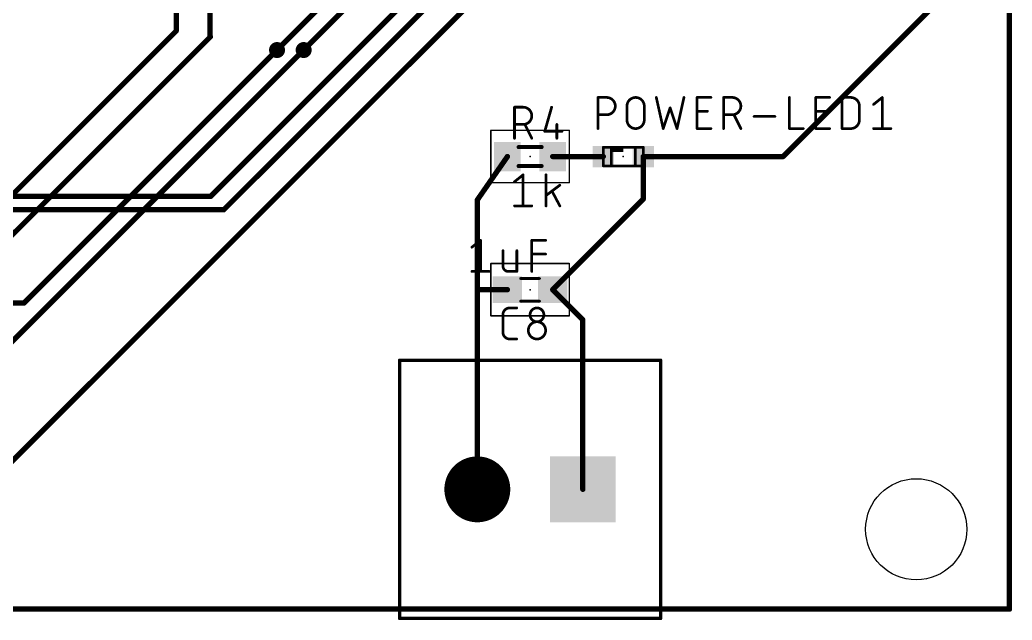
# Model space of a CAD drawing. Extents: x 0 to 132, y 0 to 57.
# Drawn here: x 94.34 to 131.6, y -0.41 to 22.13 of the extents above; entities that cross this region are included whole.
import ezdxf

# ---------------------------------------------------------------- set-up
doc = ezdxf.new("R2010")
doc.units = 0
for name, color, linetype in [('1', 22, 'CONTINUOUS'), ('16', 175, 'CONTINUOUS'), ('17', 82, 'CONTINUOUS'), ('18', 82, 'CONTINUOUS'), ('20', 30, 'CONTINUOUS'), ('21', 253, 'CONTINUOUS'), ('23', 7, 'CONTINUOUS'), ('25', 253, 'CONTINUOUS'), ('27', 253, 'CONTINUOUS'), ('39', 22, 'CONTINUOUS'), ('51', 253, 'CONTINUOUS')]:
    doc.layers.add(name, color=color, linetype=linetype)

# ---------------------------------------------------------------- blocks, each defined once
blk = doc.blocks.new('RECT')
blk.add_solid([(-0.5, -0.5), (0.5, -0.5), (-0.5, 0.5), (0.5, 0.5)])
blk = doc.blocks.new('SQUAREP')
blk.add_solid([(-0.5, -0.5), (0.5, -0.5), (-0.5, 0.5), (0.5, 0.5)])
blk = doc.blocks.new('ROUNDP')
at = {"const_width": 0.5}
blk.add_lwpolyline([(0, -0.25, 1), (0, 0.25, 1), (0, -0.25)], format="xyb", dxfattribs=at)
blk = doc.blocks.new('ROUNDV')
at = {"const_width": 0.5}
blk.add_lwpolyline([(0, -0.25, 1), (0, 0.25, 1), (0, -0.25)], format="xyb", dxfattribs=at)

msp = doc.modelspace()

# ---------------------------------------------------------------- linework, layer by layer
at = {"layer": '1', "const_width": 0.2}
for points in [[(115.5, 27), (90, 1.5)], [(109, 26), (104, 21)], [(109.5, 25.5), (105, 21)], [(110.5, 24.5), (101.5, 15.5)], [(102, 15), (111.0125, 24.0125)], [(123, 17), (129.5, 23.5)], [(112.65, 17), (111.52, 15.37)], [(114.35, 17), (116.25, 17)], [(117.75, 15.4), (117.75, 17)], [(117.75, 17), (123, 17)], [(67.5, 15.5), (101.5, 15.5)], [(111.52, 12), (111.52, 15.37)], [(114.35, 12), (117.75, 15.4)], [(66, 15), (102, 15)], [(111.52, 4.5), (111.52, 12)], [(112.65, 12), (111.52, 12)], [(115.48, 10.87), (114.35, 12)], [(115.48, 4.5), (115.48, 10.87)]]:
    msp.add_lwpolyline(points, dxfattribs=at)
at = {"layer": '1', "const_width": 0.1}
for points in [[(103.9646, 21.0354, 1), (104.0354, 20.9646)], [(104.9646, 21.0354, 1), (105.0354, 20.9646)], [(112.6911, 16.9715, 1), (112.6089, 17.0285)], [(114.35, 17.05, 1), (114.35, 16.95)], [(116.25, 16.95, 1), (116.25, 17.05)], [(117.8, 17, 1), (117.7, 17)], [(117.75, 17.05, 1), (117.75, 16.95)], [(122.9646, 17.0354, 1), (123.0354, 16.9646)], [(123, 16.95, 1), (123, 17.05)], [(101.4646, 15.5354, 1), (101.5354, 15.4646)], [(101.5, 15.45, 1), (101.5, 15.55)], [(111.57, 15.37, 1), (111.47, 15.37)], [(111.4789, 15.3985, 1), (111.5611, 15.3415)], [(117.7, 15.4, 1), (117.8, 15.4)], [(117.7854, 15.3646, 1), (117.7146, 15.4354)], [(101.9646, 15.0354, 1), (102.0354, 14.9646)], [(102, 14.95, 1), (102, 15.05)], [(111.57, 12, 1), (111.47, 12)], [(111.52, 12.05, 1), (111.52, 11.95)], [(111.47, 12, 1), (111.57, 12)], [(112.65, 11.95, 1), (112.65, 12.05)], [(114.3854, 12.0354, 1), (114.3146, 11.9646)], [(114.3146, 12.0354, 1), (114.3854, 11.9646)], [(115.53, 10.87, 1), (115.43, 10.87)], [(115.4446, 10.8346, 1), (115.5154, 10.9054)], [(111.47, 4.5, 1), (111.57, 4.5)], [(115.43, 4.5, 1), (115.53, 4.5)]]:
    msp.add_lwpolyline(points, format="xyb", dxfattribs=at)
at = {"layer": '16', "const_width": 0.2}
for points in [[(131.5, 0), (131.5, 56.5)], [(100.215, 23.4708), (100.215, 21.715)], [(101.485, 23.4708), (101.485, 21.515)], [(100.215, 21.715), (92, 13.5)], [(101.485, 21.515), (101.5, 21.5)], [(101.5, 21.5), (92.5, 12.5)], [(105, 21), (91.5, 7.5)], [(104, 21), (94.5, 11.5)], [(61, 11.5), (94.5, 11.5)], [(0, 0), (131.5, 0)]]:
    msp.add_lwpolyline(points, dxfattribs=at)
at = {"layer": '16', "const_width": 0.1}
for points in [[(100.165, 21.715, 1), (100.265, 21.715)], [(100.2504, 21.6796, 1), (100.1796, 21.7504)], [(101.5204, 21.5504, 1), (101.4496, 21.4796)], [(101.435, 21.515, 1), (101.535, 21.515)], [(101.5354, 21.4646, 1), (101.4646, 21.5354)], [(101.4646, 21.4646, 1), (101.5354, 21.5354)], [(104.0354, 20.9646, 1), (103.9646, 21.0354)], [(105.0354, 20.9646, 1), (104.9646, 21.0354)], [(94.4646, 11.5354, 1), (94.5354, 11.4646)], [(94.5, 11.45, 1), (94.5, 11.55)], [(131.45, 0, 1), (131.55, 0)], [(131.5, -0.05, 1), (131.5, 0.05)]]:
    msp.add_lwpolyline(points, format="xyb", dxfattribs=at)
at = {"layer": '20', "const_width": 0.2}
for points in [[(131.5, 0), (131.5, 56.5)], [(0, 0), (131.5, 0)]]:
    msp.add_lwpolyline(points, dxfattribs=at)
at = {"layer": '20', "const_width": 0.1}
for points in [[(131.45, 0, 1), (131.55, 0)], [(131.5, -0.05, 1), (131.5, 0.05)]]:
    msp.add_lwpolyline(points, format="xyb", dxfattribs=at)
at = {"layer": '20'}
msp.add_circle((128, 3), 1.9, dxfattribs=at)
at = {"layer": '21'}
for points, const_width in [([(116.8, 17.35), (117.2, 17.35)], 0.1016), ([(116.8, 16.65), (117.2, 16.65)], 0.1016), ([(118.4, 9.35), (108.6, 9.35)], 0.127), ([(108.6, 9.35), (108.6, -0.35)], 0.127), ([(118.4, -0.35), (118.4, 9.35)], 0.127), ([(108.6, -0.35), (118.4, -0.35)], 0.127)]:
    msp.add_lwpolyline(points, dxfattribs=dict(at, const_width=const_width))
for points, const_width in [([(116.8, 17.3754, 1), (116.8, 17.3246)], 0.0508), ([(117.2, 17.3246, 1), (117.2, 17.3754)], 0.0508), ([(116.8, 16.6754, 1), (116.8, 16.6246)], 0.0508), ([(117.2, 16.6246, 1), (117.2, 16.6754)], 0.0508), ([(108.6, 9.3818, 1), (108.6, 9.3182)], 0.0635), ([(108.6318, 9.35, 1), (108.5683, 9.35)], 0.0635), ([(118.4318, 9.35, 1), (118.3683, 9.35)], 0.0635), ([(118.4, 9.3182, 1), (118.4, 9.3818)], 0.0635), ([(108.6, -0.3183, 1), (108.6, -0.3818)], 0.0635), ([(108.5683, -0.35, 1), (108.6318, -0.35)], 0.0635), ([(118.3683, -0.35, 1), (118.4318, -0.35)], 0.0635), ([(118.4, -0.3818, 1), (118.4, -0.3183)], 0.0635)]:
    msp.add_lwpolyline(points, format="xyb", dxfattribs=dict(at, const_width=const_width))
at = {"layer": '23'}
for p in [(113.5, 17), (117, 17), (113.5, 12), (115.5, 4.5)]:
    msp.add_point(p, dxfattribs=at)
at = {"layer": '25', "const_width": 0.1016}
for points in [[(116.0508, 18.0508), (116.0508, 19.2192)], [(116.0508, 19.2192), (116.3754, 19.2192)], [(118.2394, 19.2192), (118.4991, 18.0508)], [(119.0184, 18.0508), (119.278, 19.2192)], [(119.7699, 18.0508), (119.7699, 19.2192)], [(119.7699, 19.2192), (120.2892, 19.2192)], [(120.7656, 18.0508), (120.7656, 19.2192)], [(120.7656, 19.2192), (121.0902, 19.2192)], [(123.237, 19.2192), (123.237, 18.0508)], [(124.2276, 18.0508), (124.2276, 19.2192)], [(124.2276, 19.2192), (124.7469, 19.2192)], [(125.216, 18.0508), (125.216, 19.2192)], [(125.216, 19.2192), (125.5405, 19.2192)], [(126.3971, 18.9596), (126.7216, 19.2192)], [(126.7216, 19.2192), (126.7216, 18.0508)], [(112.9158, 17.6858), (112.9158, 18.8542)], [(112.9158, 18.8542), (113.2404, 18.8542)], [(114.3111, 18.8542), (114.0514, 17.9454)], [(117.1388, 18.3754), (117.1388, 18.8946)], [(117.7879, 18.8946), (117.7879, 18.3754)], [(118.4991, 18.0508), (118.7587, 18.8297)], [(118.7587, 18.8297), (119.0184, 18.0508)], [(119.7699, 18.6999), (120.1594, 18.6999)], [(124.2276, 18.6999), (124.6171, 18.6999)], [(125.8651, 18.8946), (125.8651, 18.3754)], [(113.2404, 18.2051), (112.9158, 18.2051)], [(113.5649, 17.6858), (113.3053, 18.2051)], [(114.5058, 18.2051), (114.5058, 17.6858)], [(116.3754, 18.5701), (116.0508, 18.5701)], [(121.0902, 18.5701), (120.7656, 18.5701)], [(121.4147, 18.0508), (121.1551, 18.5701)], [(121.9125, 18.5052), (122.6915, 18.5052)], [(114.0514, 17.9454), (114.7005, 17.9454)], [(120.2892, 18.0508), (119.7699, 18.0508)], [(123.237, 18.0508), (123.7563, 18.0508)], [(124.7469, 18.0508), (124.2276, 18.0508)], [(125.5405, 18.0508), (125.216, 18.0508)], [(126.3971, 18.0508), (127.0462, 18.0508)], [(112.7389, 11.3142), (112.9986, 11.3142)], [(112.4793, 10.4054), (112.4793, 11.0546)], [(112.9986, 10.1458), (112.7389, 10.1458)]]:
    msp.add_lwpolyline(points, dxfattribs=at)
at = {"layer": '25'}
for points, const_width in [([(116.0762, 19.2192, 1), (116.0254, 19.2192)], 0.0508), ([(116.0508, 19.2446, 1), (116.0508, 19.1938)], 0.0508), ([(116.3754, 18.5701, 1), (116.3754, 19.2192)], 0.1016), ([(116.3754, 19.2446, 1), (116.3754, 19.1938)], 0.0508), ([(116.3754, 19.1938, 1), (116.3754, 19.2446)], 0.0508), ([(117.7879, 18.8946, 1), (117.1388, 18.8946)], 0.1016), ([(118.2642, 19.2247, 1), (118.2146, 19.2137)], 0.0508), ([(119.3028, 19.2137, 1), (119.2532, 19.2247)], 0.0508), ([(119.7953, 19.2192, 1), (119.7445, 19.2192)], 0.0508), ([(119.7699, 19.2446, 1), (119.7699, 19.1938)], 0.0508), ([(120.2892, 19.1938, 1), (120.2892, 19.2446)], 0.0508), ([(120.791, 19.2192, 1), (120.7402, 19.2192)], 0.0508), ([(120.7656, 19.2446, 1), (120.7656, 19.1938)], 0.0508), ([(121.0902, 18.5701, 1), (121.0902, 19.2192)], 0.1016), ([(121.0902, 19.2446, 1), (121.0902, 19.1938)], 0.0508), ([(121.0902, 19.1938, 1), (121.0902, 19.2446)], 0.0508), ([(123.2624, 19.2192, 1), (123.2116, 19.2192)], 0.0508), ([(124.253, 19.2192, 1), (124.2022, 19.2192)], 0.0508), ([(124.2276, 19.2446, 1), (124.2276, 19.1938)], 0.0508), ([(124.7469, 19.1938, 1), (124.7469, 19.2446)], 0.0508), ([(125.2414, 19.2192, 1), (125.1906, 19.2192)], 0.0508), ([(125.216, 19.2446, 1), (125.216, 19.1938)], 0.0508), ([(125.8651, 18.8946, 0.4142), (125.5405, 19.2192)], 0.1016), ([(125.5405, 19.2446, 1), (125.5405, 19.1938)], 0.0508), ([(125.5405, 19.1938, 1), (125.5405, 19.2446)], 0.0508), ([(126.3812, 18.9794, 1), (126.4129, 18.9397)], 0.0508), ([(126.747, 19.2192, 1), (126.6962, 19.2192)], 0.0508), ([(126.7375, 19.1994, 1), (126.7057, 19.239)], 0.0508), ([(112.9412, 18.8542, 1), (112.8904, 18.8542)], 0.0508), ([(112.9158, 18.8796, 1), (112.9158, 18.8288)], 0.0508), ([(113.2404, 18.2051, 1), (113.2404, 18.8542)], 0.1016), ([(113.2404, 18.8796, 1), (113.2404, 18.8288)], 0.0508), ([(113.2404, 18.8288, 1), (113.2404, 18.8796)], 0.0508), ([(114.3355, 18.8472, 1), (114.2867, 18.8612)], 0.0508), ([(117.1642, 18.8946, 1), (117.1134, 18.8946)], 0.0508), ([(117.1134, 18.8946, 1), (117.1642, 18.8946)], 0.0508), ([(117.8133, 18.8946, 1), (117.7625, 18.8946)], 0.0508), ([(117.7625, 18.8946, 1), (117.8133, 18.8946)], 0.0508), ([(118.7828, 18.8378, 1), (118.7346, 18.8217)], 0.0508), ([(118.7828, 18.8217, 1), (118.7346, 18.8378)], 0.0508), ([(119.7699, 18.7253, 1), (119.7699, 18.6745)], 0.0508), ([(120.1594, 18.6745, 1), (120.1594, 18.7253)], 0.0508), ([(124.2276, 18.7253, 1), (124.2276, 18.6745)], 0.0508), ([(124.6171, 18.6745, 1), (124.6171, 18.7253)], 0.0508), ([(125.8905, 18.8946, 1), (125.8397, 18.8946)], 0.0508), ([(125.8397, 18.8946, 1), (125.8905, 18.8946)], 0.0508), ([(112.9158, 18.2305, 1), (112.9158, 18.1797)], 0.0508), ([(113.2404, 18.2305, 1), (113.2404, 18.1797)], 0.0508), ([(113.2404, 18.1797, 1), (113.2404, 18.2305)], 0.0508), ([(113.328, 18.2164, 1), (113.2825, 18.1937)], 0.0508), ([(114.5312, 18.2051, 1), (114.4804, 18.2051)], 0.0508), ([(116.0508, 18.5955, 1), (116.0508, 18.5447)], 0.0508), ([(116.3754, 18.5955, 1), (116.3754, 18.5447)], 0.0508), ([(116.3754, 18.5447, 1), (116.3754, 18.5955)], 0.0508), ([(117.1388, 18.3754, 1), (117.7879, 18.3754)], 0.1016), ([(117.1642, 18.3754, 1), (117.1134, 18.3754)], 0.0508), ([(117.1134, 18.3754, 1), (117.1642, 18.3754)], 0.0508), ([(117.8133, 18.3754, 1), (117.7625, 18.3754)], 0.0508), ([(117.7625, 18.3754, 1), (117.8133, 18.3754)], 0.0508), ([(120.7656, 18.5955, 1), (120.7656, 18.5447)], 0.0508), ([(121.0902, 18.5955, 1), (121.0902, 18.5447)], 0.0508), ([(121.0902, 18.5447, 1), (121.0902, 18.5955)], 0.0508), ([(121.1778, 18.5814, 1), (121.1324, 18.5587)], 0.0508), ([(121.9125, 18.5306, 1), (121.9125, 18.4798)], 0.0508), ([(122.6915, 18.4798, 1), (122.6915, 18.5306)], 0.0508), ([(125.5405, 18.0508, 0.4142), (125.8651, 18.3754)], 0.1016), ([(125.8905, 18.3754, 1), (125.8397, 18.3754)], 0.0508), ([(125.8397, 18.3754, 1), (125.8905, 18.3754)], 0.0508), ([(114.0514, 17.9708, 1), (114.0514, 17.92)], 0.0508), ([(114.027, 17.9524, 1), (114.0759, 17.9385)], 0.0508), ([(114.7005, 17.92, 1), (114.7005, 17.9708)], 0.0508), ([(116.0254, 18.0508, 1), (116.0762, 18.0508)], 0.0508), ([(118.475, 18.0588, 1), (118.5232, 18.0428)], 0.0508), ([(118.4743, 18.0453, 1), (118.5239, 18.0563)], 0.0508), ([(118.9936, 18.0563, 1), (119.0432, 18.0453)], 0.0508), ([(118.9943, 18.0428, 1), (119.0425, 18.0588)], 0.0508), ([(119.7699, 18.0762, 1), (119.7699, 18.0254)], 0.0508), ([(119.7445, 18.0508, 1), (119.7953, 18.0508)], 0.0508), ([(120.2892, 18.0254, 1), (120.2892, 18.0762)], 0.0508), ([(120.7402, 18.0508, 1), (120.791, 18.0508)], 0.0508), ([(121.392, 18.0394, 1), (121.4374, 18.0622)], 0.0508), ([(123.237, 18.0762, 1), (123.237, 18.0254)], 0.0508), ([(123.2116, 18.0508, 1), (123.2624, 18.0508)], 0.0508), ([(123.7563, 18.0254, 1), (123.7563, 18.0762)], 0.0508), ([(124.2276, 18.0762, 1), (124.2276, 18.0254)], 0.0508), ([(124.2022, 18.0508, 1), (124.253, 18.0508)], 0.0508), ([(124.7469, 18.0254, 1), (124.7469, 18.0762)], 0.0508), ([(125.216, 18.0762, 1), (125.216, 18.0254)], 0.0508), ([(125.1906, 18.0508, 1), (125.2414, 18.0508)], 0.0508), ([(125.5405, 18.0762, 1), (125.5405, 18.0254)], 0.0508), ([(125.5405, 18.0254, 1), (125.5405, 18.0762)], 0.0508), ([(126.3971, 18.0762, 1), (126.3971, 18.0254)], 0.0508), ([(126.6962, 18.0508, 1), (126.747, 18.0508)], 0.0508), ([(127.0462, 18.0254, 1), (127.0462, 18.0762)], 0.0508), ([(112.8904, 17.6858, 1), (112.9412, 17.6858)], 0.0508), ([(113.5422, 17.6744, 1), (113.5876, 17.6972)], 0.0508), ([(114.4804, 17.6858, 1), (114.5312, 17.6858)], 0.0508), ([(112.7389, 11.3142, 0.4142), (112.4793, 11.0546)], 0.1016), ([(112.7389, 11.3396, 1), (112.7389, 11.2888)], 0.0508), ([(112.7389, 11.2888, 1), (112.7389, 11.3396)], 0.0508), ([(112.9986, 11.2888, 1), (112.9986, 11.3396)], 0.0508), ([(114.0193, 11.0546, 1), (113.5, 11.0546)], 0.1016), ([(112.5047, 11.0546, 1), (112.4539, 11.0546)], 0.0508), ([(112.4539, 11.0546, 1), (112.5047, 11.0546)], 0.0508), ([(114.0842, 10.4704, 1), (113.4351, 10.4704)], 0.1016), ([(113.5, 11.0546, 1), (114.0193, 11.0546)], 0.1016), ([(113.5254, 11.0546, 1), (113.4746, 11.0546)], 0.0508), ([(113.4746, 11.0546, 1), (113.5254, 11.0546)], 0.0508), ([(114.0447, 11.0546, 1), (113.9939, 11.0546)], 0.0508), ([(113.9939, 11.0546, 1), (114.0447, 11.0546)], 0.0508), ([(112.4793, 10.4054, 0.4142), (112.7389, 10.1458)], 0.1016), ([(112.5047, 10.4054, 1), (112.4539, 10.4054)], 0.0508), ([(113.4351, 10.4704, 1), (114.0842, 10.4704)], 0.1016), ([(113.4605, 10.4704, 1), (113.4097, 10.4704)], 0.0508), ([(113.4097, 10.4704, 1), (113.4605, 10.4704)], 0.0508), ([(114.1096, 10.4704, 1), (114.0588, 10.4704)], 0.0508), ([(114.0588, 10.4704, 1), (114.1096, 10.4704)], 0.0508), ([(112.4539, 10.4054, 1), (112.5047, 10.4054)], 0.0508), ([(112.7389, 10.1712, 1), (112.7389, 10.1204)], 0.0508), ([(112.7389, 10.1204, 1), (112.7389, 10.1712)], 0.0508), ([(112.9986, 10.1204, 1), (112.9986, 10.1712)], 0.0508)]:
    msp.add_lwpolyline(points, format="xyb", dxfattribs=dict(at, const_width=const_width))
at = {"layer": '27', "const_width": 0.1016}
for points in [[(112.9158, 16.0546), (113.2404, 16.3142)], [(113.2404, 16.3142), (113.2404, 15.1458)], [(114.0992, 15.1458), (114.0992, 16.3142)], [(114.6184, 15.9247), (114.0992, 15.5353)], [(114.6184, 15.1458), (114.3263, 15.6975)], [(112.9158, 15.1458), (113.5649, 15.1458)], [(111.3148, 13.5946), (111.6393, 13.8542)], [(111.6393, 13.8542), (111.6393, 12.6858)], [(113.5649, 12.6858), (113.5649, 13.8542)], [(113.5649, 13.8542), (114.0842, 13.8542)], [(112.4846, 13.4647), (112.4846, 12.8805)], [(113.0039, 12.6858), (113.0039, 13.4647)], [(113.5649, 13.3349), (114.0842, 13.3349)], [(111.3148, 12.6858), (111.9639, 12.6858)], [(112.6793, 12.6858), (113.0039, 12.6858)]]:
    msp.add_lwpolyline(points, dxfattribs=at)
at = {"layer": '27'}
for points, const_width in [([(112.8999, 16.0744, 1), (112.9317, 16.0347)], 0.0508), ([(113.2658, 16.3142, 1), (113.215, 16.3142)], 0.0508), ([(113.2562, 16.2944, 1), (113.2245, 16.334)], 0.0508), ([(114.1246, 16.3142, 1), (114.0738, 16.3142)], 0.0508), ([(114.3488, 15.7094, 1), (114.3039, 15.6857)], 0.0508), ([(114.6337, 15.9044, 1), (114.6032, 15.9451)], 0.0508), ([(114.0839, 15.5556, 1), (114.1144, 15.5149)], 0.0508), ([(112.9158, 15.1712, 1), (112.9158, 15.1204)], 0.0508), ([(113.215, 15.1458, 1), (113.2658, 15.1458)], 0.0508), ([(113.5649, 15.1204, 1), (113.5649, 15.1712)], 0.0508), ([(114.0738, 15.1458, 1), (114.1246, 15.1458)], 0.0508), ([(114.596, 15.1339, 1), (114.6409, 15.1577)], 0.0508), ([(111.6647, 13.8542, 1), (111.6139, 13.8542)], 0.0508), ([(111.6552, 13.8344, 1), (111.6234, 13.874)], 0.0508), ([(113.5903, 13.8542, 1), (113.5395, 13.8542)], 0.0508), ([(113.5649, 13.8796, 1), (113.5649, 13.8288)], 0.0508), ([(114.0842, 13.8288, 1), (114.0842, 13.8796)], 0.0508), ([(111.2989, 13.6144, 1), (111.3306, 13.5747)], 0.0508), ([(112.51, 13.4647, 1), (112.4592, 13.4647)], 0.0508), ([(113.0293, 13.4647, 1), (112.9785, 13.4647)], 0.0508), ([(113.5649, 13.3603, 1), (113.5649, 13.3095)], 0.0508), ([(114.0842, 13.3095, 1), (114.0842, 13.3603)], 0.0508), ([(111.3148, 12.7112, 1), (111.3148, 12.6604)], 0.0508), ([(111.6139, 12.6858, 1), (111.6647, 12.6858)], 0.0508), ([(111.9639, 12.6604, 1), (111.9639, 12.7112)], 0.0508), ([(112.4846, 12.8805, 0.4142), (112.6793, 12.6858)], 0.1016), ([(112.51, 12.8805, 1), (112.4592, 12.8805)], 0.0508), ([(112.4592, 12.8805, 1), (112.51, 12.8805)], 0.0508), ([(112.6793, 12.7112, 1), (112.6793, 12.6604)], 0.0508), ([(112.6793, 12.6604, 1), (112.6793, 12.7112)], 0.0508), ([(112.9785, 12.6858, 1), (113.0293, 12.6858)], 0.0508), ([(113.0039, 12.6604, 1), (113.0039, 12.7112)], 0.0508), ([(113.5395, 12.6858, 1), (113.5903, 12.6858)], 0.0508)]:
    msp.add_lwpolyline(points, format="xyb", dxfattribs=dict(at, const_width=const_width))
at = {"layer": '39', "const_width": 0.0508}
for points in [[(112.027, 17.983), (114.973, 17.983)], [(112.027, 16.017), (112.027, 17.983)], [(114.973, 17.983), (114.973, 16.017)], [(114.973, 16.017), (112.027, 16.017)], [(112.027, 11.017), (112.027, 12.983)], [(112.027, 12.983), (114.973, 12.983)], [(114.973, 12.983), (114.973, 11.017)], [(114.973, 11.017), (112.027, 11.017)]]:
    msp.add_lwpolyline(points, dxfattribs=at)
at = {"layer": '39', "const_width": 0.0254}
for points in [[(112.027, 17.9957, 1), (112.027, 17.9703)], [(112.0397, 17.983, 1), (112.0143, 17.983)], [(114.9857, 17.983, 1), (114.9603, 17.983)], [(114.973, 17.9703, 1), (114.973, 17.9957)], [(112.027, 16.0297, 1), (112.027, 16.0043)], [(112.0143, 16.017, 1), (112.0397, 16.017)], [(114.9603, 16.017, 1), (114.9857, 16.017)], [(114.973, 16.0043, 1), (114.973, 16.0297)], [(112.0397, 12.983, 1), (112.0143, 12.983)], [(112.027, 12.9957, 1), (112.027, 12.9703)], [(114.9857, 12.983, 1), (114.9603, 12.983)], [(114.973, 12.9703, 1), (114.973, 12.9957)], [(112.027, 11.0297, 1), (112.027, 11.0043)], [(112.0143, 11.017, 1), (112.0397, 11.017)], [(114.9603, 11.017, 1), (114.9857, 11.017)], [(114.973, 11.0043, 1), (114.973, 11.0297)]]:
    msp.add_lwpolyline(points, format="xyb", dxfattribs=at)
at = {"layer": '51'}
for points, const_width in [([(113.932, 17.356), (113.068, 17.356)], 0.1524), ([(116.25, 17.35), (117.75, 17.35)], 0.1016), ([(116.25, 16.65), (116.25, 17.35)], 0.1016), ([(116.55, 17.3), (116.55, 16.7)], 0.1016), ([(117.45, 17.3), (117.45, 16.7)], 0.1016), ([(117.75, 17.35), (117.75, 16.65)], 0.1016), ([(113.068, 16.644), (113.932, 16.644)], 0.1524), ([(117.75, 16.65), (116.25, 16.65)], 0.1016), ([(113.856, 12.419), (113.144, 12.419)], 0.1016), ([(113.856, 11.568), (113.144, 11.568)], 0.1016)]:
    msp.add_lwpolyline(points, dxfattribs=dict(at, const_width=const_width))
for points, const_width in [([(113.068, 17.3941, 1), (113.068, 17.3179)], 0.0762), ([(113.932, 17.3179, 1), (113.932, 17.3941)], 0.0762), ([(116.25, 17.3754, 1), (116.25, 17.3246)], 0.0508), ([(116.2754, 17.35, 1), (116.2246, 17.35)], 0.0508), ([(116.5754, 17.3, 1), (116.5246, 17.3)], 0.0508), ([(117.4754, 17.3, 1), (117.4246, 17.3)], 0.0508), ([(117.7754, 17.35, 1), (117.7246, 17.35)], 0.0508), ([(117.75, 17.3246, 1), (117.75, 17.3754)], 0.0508), ([(113.068, 16.6821, 1), (113.068, 16.6059)], 0.0762), ([(113.932, 16.6059, 1), (113.932, 16.6821)], 0.0762), ([(116.25, 16.6754, 1), (116.25, 16.6246)], 0.0508), ([(116.2246, 16.65, 1), (116.2754, 16.65)], 0.0508), ([(116.5246, 16.7, 1), (116.5754, 16.7)], 0.0508), ([(117.4246, 16.7, 1), (117.4754, 16.7)], 0.0508), ([(117.7246, 16.65, 1), (117.7754, 16.65)], 0.0508), ([(117.75, 16.6246, 1), (117.75, 16.6754)], 0.0508), ([(113.144, 12.4444, 1), (113.144, 12.3936)], 0.0508), ([(113.856, 12.3936, 1), (113.856, 12.4444)], 0.0508), ([(113.144, 11.5934, 1), (113.144, 11.5426)], 0.0508), ([(113.856, 11.5426, 1), (113.856, 11.5934)], 0.0508)]:
    msp.add_lwpolyline(points, format="xyb", dxfattribs=dict(at, const_width=const_width))

# ---------------------------------------------------------------- block references
at = {"layer": '1', "yscale": 1.1}
for p in [(112.65, 17), (114.35, 17)]:
    msp.add_blockref('RECT', p, dxfattribs=at)
at = {"layer": '1', "xscale": 0.8, "yscale": 0.8}
for p in [(116.25, 17), (117.75, 17)]:
    msp.add_blockref('RECT', p, dxfattribs=at)
at = {"layer": '1', "xscale": 1.1, "rotation": 180}
for p in [(112.65, 12), (114.35, 12)]:
    msp.add_blockref('RECT', p, dxfattribs=at)
at = {"layer": '17', "xscale": 2.475, "yscale": 2.475}
for name, p in [('ROUNDP', (111.52, 4.5)), ('ROUNDP', (111.52, 4.5)), ('SQUAREP', (115.48, 4.5)), ('SQUAREP', (115.48, 4.5))]:
    msp.add_blockref(name, p, dxfattribs=at)
at = {"layer": '18', "xscale": 0.6, "yscale": 0.6}
for p in [(104, 21), (104, 21), (105, 21), (105, 21)]:
    msp.add_blockref('ROUNDV', p, dxfattribs=at)
at = {"layer": '21', "xscale": 0.25, "yscale": 0.225}
msp.add_blockref('RECT', (116.875, 17.2875), dxfattribs=at)
at = {"layer": '51'}
for p, xscale, yscale in [((112.865, 17), 0.4064, 0.8636), ((114.135, 17), 0.4064, 0.8636), ((116.8, 17.2875), 0.4, 0.225)]:
    msp.add_blockref('RECT', p, dxfattribs=dict(at, xscale=xscale, yscale=yscale))
at = {"layer": '51', "xscale": 0.5001, "yscale": 0.95, "rotation": 180}
for p in [(112.9198, 11.9949), (114.0881, 11.9949)]:
    msp.add_blockref('RECT', p, dxfattribs=at)

doc.saveas('drawing.dxf')
